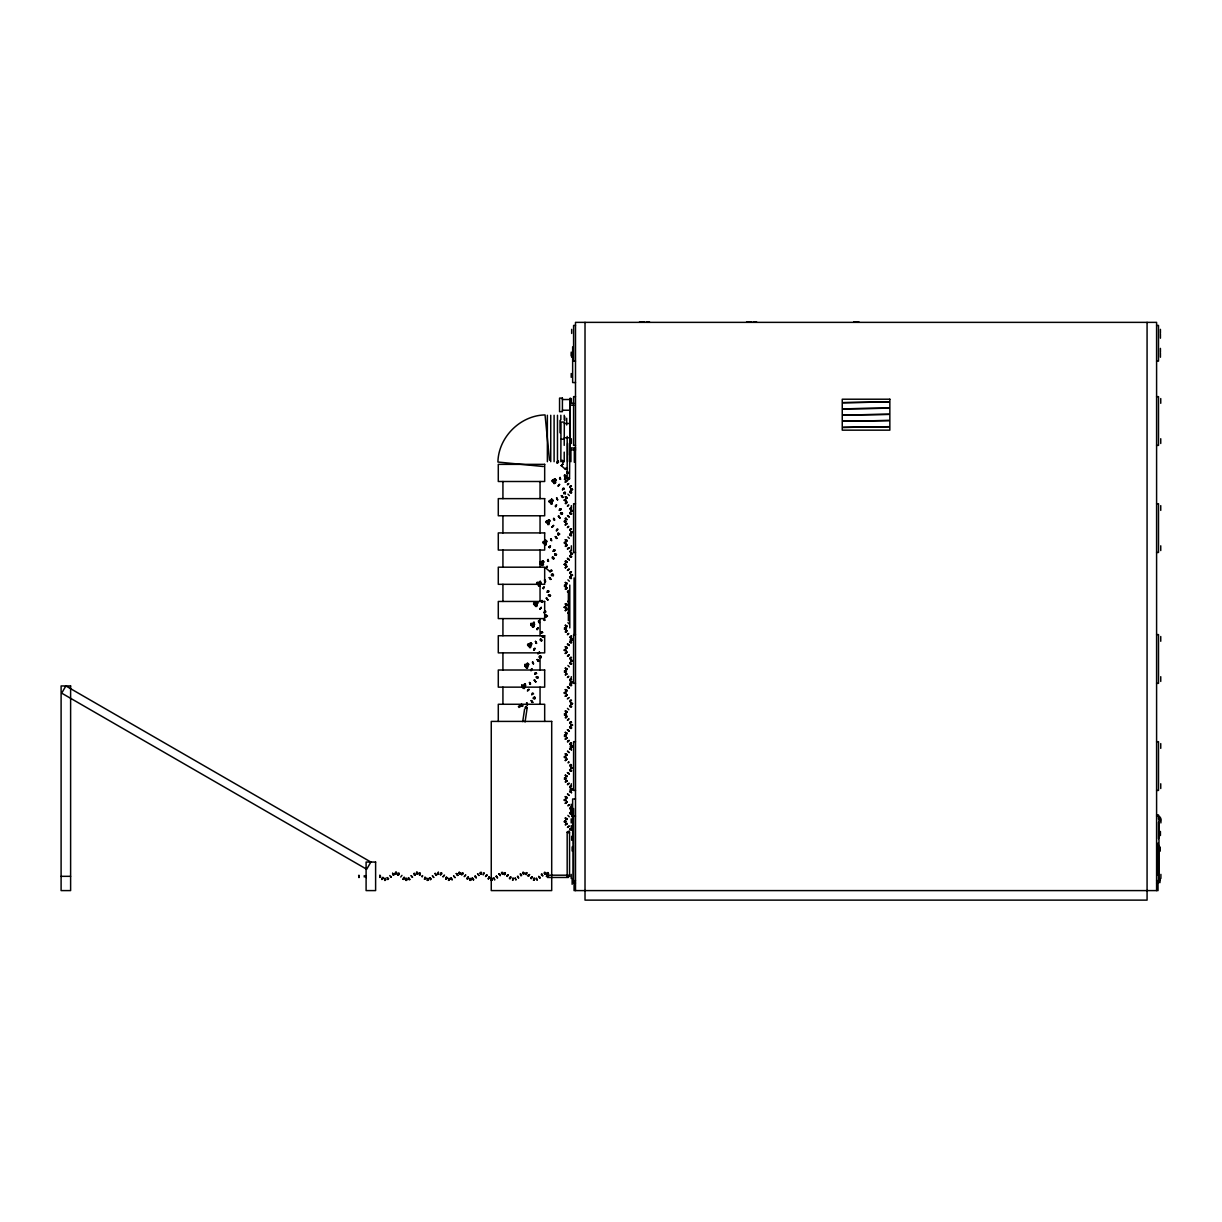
<?xml version="1.0" encoding="UTF-8"?>
<svg xmlns="http://www.w3.org/2000/svg" width="1222" height="1222" viewBox="0 0 1222 1222"><rect width="100%" height="100%" fill="white"/><g stroke="black" fill="none" stroke-linecap="round" stroke-linejoin="round"><path stroke-width="1.5" d="M521.397 704.346L521.87 706.347M521.259 704.33L520.801 705.338L522.497 706.362L521.886 704.346M526.483 702.91L527.553 704.834L526.713 702.971M527.446 704.895L527.446 703.903M568.383 478.749L568.367 479.94L568.352 477.558M524.421 683.846L524.88 685.832M525.521 685.848L525.353 683.831L523.826 684.839L525.521 685.848L524.91 683.846M530.455 684.396L530.47 683.404C527.904 680.578 531.738 687.131 529.722 682.472M527.293 663.317L527.461 665.348L529.004 664.34L527.293 663.317L527.904 665.333M528.408 665.333L527.935 663.332M532.502 661.896L532.487 662.904C535.053 665.73 531.234 659.162 533.235 663.836M530.455 642.833L530.928 644.819M535.511 641.397L536.58 643.337L535.74 641.458M536.473 643.398L535.419 641.458L536.244 643.337M533.479 622.319L534.442 624.32L533.983 622.319M539.039 620.898C537.1 622.059 541.071 624.075 538.749 620.959M536.504 601.82L536.962 603.821M537.466 603.821L537.497 602.813M542.507 602.4L542.049 600.399L541.514 601.392C543.943 604.34 540.185 597.741 542.278 602.339M540.475 581.305L538.917 582.314L540.628 583.322L540.032 581.305L539.987 583.306M545.516 581.901L545.547 580.893C542.98 578.067 546.738 584.635 544.768 579.961M542.4 560.791L542.568 562.823L544.126 561.799L542.4 560.791L542.996 562.807M543.515 562.807L543.072 560.806M548.541 561.402L548.082 559.401L547.532 560.394C549.946 563.342 546.234 556.728 548.311 561.341M545.424 540.292L545.592 542.308L547.15 541.3L545.424 540.292L546.02 542.293M546.54 542.293L546.097 540.307M550.572 538.902L551.626 540.827L550.801 538.963M548.586 519.793L549.029 521.794M549.564 521.794L549.61 520.801M553.581 518.388L553.535 519.396C555.842 522.68 552.436 515.852 554.605 519.396L554.559 520.389M551.611 499.294L552.054 501.295M552.588 501.295L552.145 499.294M478.948 875.563L477.726 873.822M554.635 478.78L555.078 480.781M555.613 480.781L555.17 478.78M560.592 479.391L560.15 477.39L559.554 478.398C561.952 481.361 558.317 474.716 560.363 479.33M380.653 876.327L379.935 875.456L379.859 877.197M565.267 479.94L565.267 477.558L565.297 478.749M523.306 687.558L523.23 688.475L524.62 687.558M528.943 689.345L527.43 691.041L528.714 689.468M529.462 646.56L530.027 647.477L530.837 645.659M535.099 648.363L534.274 650.18L533.708 649.264M533.266 625.16L534.32 626.061L533.663 627.054L532.532 626.061M533.907 625.16L533.082 626.978M539.788 609.198L541.3 607.502L540.017 609.075M541.254 607.38L539.742 609.075L541.025 607.502M539.207 585.98L540.048 584.162L539.803 586.056L538.673 585.063M542.965 587.797L543.5 588.698L543.698 586.896M526.117 707.324L526.208 706.148L525.888 708.5M541.758 564.564L542.858 565.557L543.515 564.564L543.042 563.586L541.652 565.481L541.896 563.586M545.944 568.215L546.051 567.298M547.41 566.397L545.883 568.093L547.181 566.519M544.829 544.065L545.928 545.058L546.112 543.087M552.115 527.232L553.642 525.536L552.344 527.11M553.566 525.414L552.038 527.11L553.322 525.536M550.969 503.067L552.069 504.06L552.252 502.089M555.307 505.832L555.796 506.733L556.041 504.93M415.205 874.295L414.334 875.273L414.594 873.302M554.055 482.568L554.544 483.484L555.384 481.667M558.271 486.249L558.393 485.333M559.722 484.431L558.194 486.127L559.477 484.554M566.764 467.797L565.481 469.37L565.16 468.576L567.084 467.797L567.405 468.576L565.481 469.37L561.265 465.628L562.884 464.07L561.341 465.75L562.548 464.07M522.726 721.591L524.62 708.928M525.063 721.988L527.217 707.523L525.827 707.003M392.598 873.195L393.041 875.181L393.942 874.188M409.706 879.641L408.591 877.625M564.197 476.03L564.365 475.205L566.198 476.03L565.022 476.855M563.617 493.077L565.435 492.344L564.946 493.825M565.45 493.902L564.808 492.252M560.562 513.576L560.745 512.751L562.594 513.576L561.402 514.401M552.1 558.011L552.283 557.186L554.131 558.011L552.924 558.836M505.434 873.669L504.564 872.645L504.411 874.692L505.343 872.645M508.291 874.677L507.329 876.418L506.977 875.548C510.002 872.875 504.885 878.664 508.138 874.769M551.626 575.776L551.611 574.218L553.26 574.294L553.276 575.852M543.225 618.668L544.875 620.318L544.248 618.668M539.987 639.977L540.2 639.167L542.049 639.977L540.827 640.802M542.476 635.669L542.476 637.227L544.126 635.761M539.437 657.726L539.437 656.168L541.086 656.245L541.086 657.803M533.128 697.961L535.007 697.227L534.992 698.77L533.342 698.694L533.907 697.227M473.464 879.901L472.471 877.854M493.764 877.915L494.711 879.977L494.024 878.083M462.833 873.806L463.107 872.951L461.549 874.662L463.107 873.806L462.053 872.798L461.824 874.83M515.058 877.992L515.974 880.039L515.317 878.129M537.222 880.1L536.351 878.053L536.932 879.962M565.374 496.835L565.969 498.225L567.313 497.522L565.282 496.835L566.702 498.209M558.607 462.084L557.003 462.985L558.454 461.168M566.458 518.25L565.114 518.953L567.145 519.64L565.725 518.265M565.358 539.666L565.969 541.056L567.298 540.368L565.282 539.681L566.687 541.056M566.458 561.081L565.114 561.784L567.298 561.784M565.358 582.512L565.954 583.887L567.298 583.2L565.267 582.512L566.687 583.887M442.929 876.77L444.502 875.089L443.204 876.724M565.358 603.928L565.954 605.318L567.298 604.615M565.358 625.343L565.954 626.733L567.298 626.031L565.267 625.343L566.672 626.718M565.358 646.759L565.939 648.149L567.298 647.461L565.251 646.774L566.672 648.134M569.696 812.767L570.307 814.112L571.652 813.44L569.605 812.767L571.056 814.127M565.358 668.174L565.939 669.564L567.298 668.877L565.251 668.19L566.672 669.564M569.696 791.352L571.499 792.696L570.796 791.352L569.605 791.352L570.109 792.024M565.343 689.59L565.939 690.98L567.283 690.293L565.251 689.605L566.672 690.98M569.712 769.936L570.307 771.281L571.652 770.608L569.62 769.936L571.056 771.281M565.343 711.021L565.923 712.395L567.283 711.708L565.251 711.021L566.657 712.395M569.712 748.521L571.499 749.865L570.811 748.521L569.62 748.506L570.109 749.193M572.308 747.146L572.308 745.802L570.598 745.802L570.598 747.146L571.697 747.146M565.343 732.436L565.923 733.826L567.283 733.124L565.251 732.436L566.657 733.811M569.712 727.105L570.307 728.449L571.667 727.777L569.62 727.09L571.056 728.449M569.712 705.674L570.307 707.019L571.667 706.347L569.62 705.674L570.124 706.347M565.343 753.852L565.923 755.242L567.283 754.539M569.727 662.843L570.323 664.188L571.667 663.515L569.62 662.843L570.124 663.515M569.712 684.259L570.307 685.603L571.667 684.931L569.62 684.259L571.056 685.618M565.343 775.267L565.923 776.657L567.283 775.955L565.236 775.267L566.657 776.642M569.727 641.428L570.323 642.772L571.667 642.1L569.635 641.428L571.071 642.772M572.293 640.053L572.308 638.709L570.613 638.709L570.598 640.053L571.682 640.053M565.343 796.683L565.908 798.073L567.283 797.386M565.343 818.098L565.908 819.488L567.283 818.801L565.236 818.114L566.641 819.488M569.742 577.166L570.323 578.51M571.071 578.525L570.842 577.166L569.635 577.166L570.124 577.838M569.742 555.75L570.323 557.095L571.682 556.422L569.635 555.75L571.071 557.11M569.742 534.335L570.323 535.679M571.071 535.679L570.842 534.335L569.635 534.335L570.124 535.007M569.742 512.919L570.323 514.263L571.697 513.591L569.651 512.919L571.071 514.263M569.758 491.504L570.323 492.848L571.697 492.176L569.651 491.488L571.071 492.848M544.401 872.371L545.119 874.417M547.777 874.57L547.853 872.508L546.998 874.57M364.263 877.029L364.263 875.624M523.153 872.325L523.826 874.387M520.526 706.453L518.999 707.462L518.388 706.453L519.915 705.43M522.497 706.362L522.955 705.338M521.886 684.931L521.855 686.932L523.581 685.939M401.962 875.364L400.724 876.999M538.077 602.813L536.519 603.821L536.366 601.804L537.451 601.804M540.628 583.322L541.102 582.314M540.292 561.921L540.124 563.907L541.865 562.914L540.155 561.906L540.307 563.922M544.447 543.423L544.477 541.422L542.736 542.415L544.447 543.423L544.294 541.392M547.96 521.901L547.502 522.909L545.73 521.901L547.532 520.923M550.175 520.801L548.602 521.809L548.449 519.778L549.549 519.778M550.542 502.41L551.015 501.402L550.389 502.379L548.785 501.402L550.389 500.394M553.597 481.911L554.07 480.903L553.444 481.88L551.825 480.903L553.444 479.879M438.148 872.233L437.873 874.265L439.019 874.234M441.829 873.883L440.531 874.906L440.806 872.875L441.845 873.043M416.901 872.233L417.344 874.249M395.653 872.233L395.286 874.234M383.143 877.503L381.967 879.489L382.394 877.503L383.357 877.625M385.052 878.419L384.64 880.405L385.969 879.412L384.64 878.419L385.037 880.42M385.388 880.405L385.404 878.419M422.14 876.067C422.384 877.747 423.041 873.501 422.109 876.892M406.346 878.419L405.887 880.405L407.247 879.412L405.933 878.404L406.284 880.42M406.636 880.405L406.697 878.404M562.884 464.07L561.265 465.628M567.084 467.797L565.801 469.37M559.325 485.333L559.111 484.431M563.541 489.075L564.014 488.281M559.34 510.292L559.844 508.81L561.265 509.559L559.34 510.292L560.638 508.764M560.944 508.764L559.661 510.338M556.59 530.822L557.568 529.263M557.385 530.043L557.874 529.263L556.774 529.309L556.27 530.776M553.199 551.275L553.719 549.793L555.124 550.526L553.199 551.275L554.498 549.747M554.803 549.747L553.52 551.321M545.883 568.093L550.144 571.804L551.428 570.231M551.229 571.01L551.733 570.231M427.883 880.39L428.372 878.419L427.15 880.39L428.525 879.397L427.226 878.389L427.532 880.42M548.159 591.509L548.663 590.715L547.364 592.288M544.294 612.772L545.302 611.199M545.088 611.993L545.592 611.199M533.586 650.058L534.869 648.485M538.154 653.755L539.177 652.181M538.933 652.96L539.437 652.181L539.757 652.96M535.862 673.444L536.366 672.665L535.083 674.239M528.469 690.262L528.973 689.468L527.553 690.262M567.344 484.752C570.674 481.224 567.329 486.173 567.879 484.065M449.116 880.359L449.665 878.419L448.398 880.359L449.803 879.382L448.52 878.374L448.78 880.405M565.633 502.807L565.19 503.495L566.412 503.51L566.962 502.12M567.359 506.168C570.674 502.639 567.329 507.588 567.879 505.48M567.359 527.583C570.674 524.055 567.329 529.004 567.894 526.896M565.649 545.654L565.19 546.341L566.412 546.341L566.962 544.951M568.795 548.311C569.101 546.203 566.076 551.153 569.238 547.639M525.048 664.447L524.895 666.433L526.621 665.44L526.04 666.433M522.008 684.962L522.054 686.947M523.001 686.932L523.658 685.939M531.142 623.434L530.99 625.42L532.731 624.427L531.02 623.419L531.173 625.435M567.818 569.727C567.482 571.82 570.582 566.932 567.375 570.414M532.135 625.42L532.105 623.419M565.649 588.485L565.19 589.172L566.412 589.172L566.977 587.797M529.08 645.919L529.248 643.948L527.446 644.926L529.218 645.949L529.676 644.926L527.965 643.918L528.133 645.949M529.615 645.583L529.447 647.553L530.592 647.553L530.76 645.583M568.81 591.143C569.116 589.05 566.076 593.984 569.253 590.47M541.254 563.907L541.239 561.906M537.252 582.436L536.595 583.413L538.352 584.437L538.826 583.413L538.215 584.406M534.197 602.935L533.54 603.928L535.312 604.936L535.771 603.928L535.175 604.905M567.802 613.245L568.826 611.886M546.387 520.923L546.402 522.909M543.347 541.422L543.362 543.423M565.664 631.316L565.206 632.003L566.428 632.018L566.977 630.628M567.375 634.676C570.674 631.148 567.359 636.097 567.894 633.989M552.497 479.91L552.497 481.911M554.192 481.59L554.009 483.561L555.796 482.568L555.323 481.59M549.442 500.409L549.442 502.41M567.39 656.092C570.689 652.579 567.375 657.512 567.909 655.404M565.664 674.162L565.206 674.85L567.252 674.162L565.878 673.459M567.39 677.507C570.689 673.994 567.375 678.928 567.909 676.82M567.848 698.236L567.39 698.923L569.284 697.548M565.679 716.993L565.221 717.681L566.428 717.681L566.993 716.306M568.841 718.979L567.405 720.338L568.795 718.964M565.328 739.111L567.1 737.721L565.694 739.096M567.405 741.754C570.689 738.241 567.39 743.175 567.909 741.067M469.599 879.366L470.959 878.404L470.806 880.39L469.599 879.366L470.027 880.39M470.363 880.329L471.02 879.366L469.813 878.343M565.328 760.527L567.1 759.137L565.694 760.512M568.826 762.497C568.261 760.97 567.482 764.712 568.856 761.81M565.694 781.24L565.221 781.927L567.268 781.24L565.893 780.553M567.115 780.553L565.694 781.927M567.405 784.6C570.689 781.087 567.405 786.006 567.925 783.913M565.328 803.358L567.115 801.983L565.71 803.358M568.826 805.329C569.223 803.251 566.092 808.139 569.299 804.656M565.694 824.086L565.236 824.774L567.268 824.086L565.908 823.384M567.115 823.399L565.71 824.774M569.299 826.057L567.848 827.416M465.75 875.013L464.207 876.663L465.521 875.013M491.55 878.389L490.908 880.298L492.054 880.359L491.886 878.312M491.611 880.298L492.252 878.389L491.107 878.312L491.275 880.359M512.858 880.252L513.53 878.374L512.4 878.282M485.501 876.464C488.265 872.493 485.684 878.282 485.73 875.67L487.028 874.815L485.684 876.464M567.42 827.416L568.856 826.072M569.605 830.12L571.484 828.76M569.284 783.226L567.848 784.585M570.98 786.601L571.484 785.929L570.307 785.929L569.681 787.274M534.151 878.343L533.434 880.207L534.915 879.275L533.693 878.251L533.77 880.298M534.09 880.207L534.472 878.251M569.284 740.395L567.833 741.754M570.964 743.77L571.468 743.083L570.292 743.098L569.681 744.442M570.964 700.924L571.468 700.252L570.292 700.252L569.681 701.596M569.269 654.717L567.818 656.077M570.949 658.093L571.468 657.421L570.292 657.421L569.666 658.765M567.375 591.83L568.826 590.47M569.253 569.055L567.787 570.414M570.934 572.415L571.453 571.743L570.277 571.743L569.651 573.087M569.987 530.256L571.025 528.912M570.918 529.584L571.438 528.912L570.277 528.912L569.651 530.256M567.375 548.984L568.826 547.639M569.987 551.687L571.025 550.328M569.987 487.425L571.025 486.066M570.918 486.753L571.438 486.066L570.277 486.081L569.635 487.425M569.987 508.841L571.025 507.481M526.957 667.976L527.767 666.158L526.377 667.059L527.522 668.052L527.69 666.082M536.336 604.661L535.511 606.479L536.886 605.562L535.755 604.585M557.599 462.985L558.332 462.084M551.473 503.983L551.702 502.166M548.632 522.665L547.792 524.482L548.999 524.559L549.182 522.588M545.348 544.981L545.562 543.164M526.315 872.722L525.979 874.494M505.083 872.798L504.671 874.54M483.362 874.601L484.095 872.707L483.118 874.753M382.593 877.625L381.753 879.366L383.311 878.496M441.356 873.043L440.745 874.723M528.714 875.426L529.538 874.647L528.072 876.205L528.912 875.426M531.371 877.763C533.785 875.227 529.141 880.298 531.57 877.763M548.617 876.327L546.234 876.327L548.266 875.96M510.796 877.106L509.452 878.664L510.185 876.938M398.143 874.876L399.304 873.241L397.715 874.876L398.708 875.059M404.268 877.595L403.046 879.214L403.978 879.397L404.436 877.411M403.382 879.214L404.619 877.595L403.688 877.411L403.229 879.397M533.036 693.149L532.013 694.738M468.194 877.32L466.88 878.893L468.408 877.32L467.583 877.136M533.861 650.058L534.442 648.363M546.188 568.093L546.784 566.397M563.693 488.281L562.731 489.854M564.304 492.344L563.816 493.825M560.47 513.576L562.38 512.828L561.891 514.309M558.225 533.311L557.721 534.793L559.554 534.06L557.706 533.235L558.347 534.885M558.836 534.793L559.645 534.06L558.714 533.235M555.185 553.81L554.681 555.277L556.606 554.544L554.666 553.719L556.316 555.368L555.674 553.719M551.336 575.027L552.145 574.294M552.741 575.776L553.551 575.027L552.634 574.218M549.106 594.778L548.296 595.526L548.571 594.702L550.496 595.526L549.197 596.336M549.686 596.26L550.496 595.526L549.595 594.702M546.066 615.277L545.531 616.743L547.38 616.01L545.531 615.185L546.158 616.835M546.631 616.743L547.456 616.01L546.555 615.185M543.026 635.761L542.201 636.494L544.126 637.319L543.515 635.669M539.162 656.978L539.987 656.245M540.536 657.726L541.361 656.978L540.475 656.168M536.947 676.728L536.122 677.477L536.382 676.652L538.306 677.477L537.008 678.286M537.481 678.21L538.306 677.477L537.42 676.652M534.426 698.694L535.251 697.961L534.381 697.136M564.992 499.477L564.152 500.165L566.366 500.165L565.557 500.867M564.992 520.893L564.152 521.595L566.366 521.595L565.542 522.283M564.992 542.308L564.152 543.011L566.366 543.011L565.542 543.698M564.992 563.724L564.152 564.427L566.366 564.427L565.542 565.114M564.992 585.155L564.442 586.529L566.366 585.842L565.542 586.529M564.992 606.57L564.152 607.258L566.366 607.258L565.542 607.96M564.992 627.986L564.442 629.376L566.366 628.673L564.427 627.986L565.007 629.376M565.542 629.376L566.382 628.673L565.526 627.986M564.992 649.401L564.167 650.104L566.366 650.104L565.542 650.791M564.992 670.817L564.427 672.207L566.366 671.52L564.427 670.817L565.007 672.207M565.542 672.207L566.366 671.52L565.526 670.817M564.992 692.232L564.167 692.935L566.366 692.935L565.542 693.622M564.992 713.663L564.427 715.038L566.366 714.351L564.427 713.663L565.007 715.038M565.542 715.038L566.366 714.351L565.526 713.663M564.992 735.079L564.427 736.469L566.366 735.766L565.542 736.469M564.992 756.494L564.167 757.182L566.366 757.182L565.542 757.884M564.992 777.91L564.427 779.3L566.366 778.597L565.526 779.3M565.007 799.325L564.167 800.028L566.366 800.028L565.526 800.716M565.007 820.741L564.427 822.131L566.366 821.444L565.526 822.131M571.209 767.217L570.598 768.562L572.553 767.89L570.598 767.217L571.209 768.562M571.697 768.562L572.553 767.89L571.697 767.217M571.697 789.977L572.308 788.648L570.353 789.32L572.308 789.977L571.697 788.648M571.209 810.064L570.598 811.408L572.553 810.736L570.598 810.064L571.209 811.408M571.697 811.408L572.553 810.736L571.697 810.064M571.682 682.899L572.308 681.555L570.353 682.227L572.308 682.899L571.713 681.555M571.224 702.971L570.598 704.315L572.553 703.643L570.598 702.971L571.209 704.315M571.682 704.315L572.553 703.643L571.697 702.971M571.209 724.386L570.598 725.731L572.553 725.058L570.598 724.386L571.209 725.731M571.697 725.731L572.553 725.058L571.697 724.386M571.209 745.802L570.353 746.474L571.209 747.146M571.224 574.462L570.598 575.806L572.553 575.134L570.613 574.462L571.193 575.806M571.682 575.806L572.538 575.134L571.713 574.462M571.224 638.709L570.369 639.381L571.193 640.053M571.224 660.14L570.598 661.469L572.553 660.812L570.613 660.14L571.193 661.469M571.682 661.469L572.538 660.812L571.713 660.14M571.224 488.785L570.598 490.129L572.553 489.457L570.613 488.785L571.193 490.129M571.682 490.129L572.538 489.457L571.713 488.785M571.224 510.2L570.598 511.544L572.553 510.872L570.613 510.2L571.193 511.544M571.682 511.544L572.538 510.872L571.713 510.2M571.224 531.631L570.598 532.975L572.553 532.303L570.613 531.631L571.193 532.96M571.682 532.975L572.538 532.303L571.713 531.631M571.224 553.047L570.598 554.391L572.553 553.719L570.613 553.047L571.193 554.391M571.682 554.391L572.538 553.719L571.713 553.047M565.679 589.172L567.084 587.797L565.862 587.797M566.596 609.213L565.206 610.588L566.977 609.213M565.694 610.588L567.084 609.213L565.312 610.603M565.694 632.003L567.084 630.628L565.878 630.628M566.611 652.059L565.206 653.434L566.977 652.044M565.694 653.434L567.1 652.059L565.312 653.434M565.694 674.85L566.611 673.475M566.611 694.89L565.206 696.265L566.993 694.875M565.694 696.265L567.1 694.89L565.328 696.265M565.694 717.681L567.1 716.306L565.893 716.306M566.626 737.721L565.221 739.096L566.993 737.721M566.626 759.137L565.221 760.512L566.993 759.137M566.641 801.983L565.221 803.358L567.008 801.968M566.58 480.704L565.175 482.079L566.947 480.704M565.679 482.079L567.069 480.704L565.297 482.094M565.679 503.495L567.069 502.12L565.847 502.12M566.58 523.551L565.19 524.925L566.962 523.535M565.679 524.925L567.084 523.551L565.297 524.925M565.679 546.341L567.084 544.966L565.862 544.951M566.596 566.382L565.19 567.756L566.962 566.366M565.679 567.756L567.084 566.382L565.312 567.756M571.025 571.743L570.002 573.103M571.041 635.99L570.002 637.349M571.041 657.421L570.017 658.765M571.041 678.836L570.017 680.196M571.041 700.252L570.017 701.611M571.041 721.667L570.017 723.027M571.041 743.083L570.032 744.442M571.041 764.498L570.032 765.858M571.041 785.929L570.032 787.274M571.056 807.345L570.032 808.704M527.217 707.523L525.017 707.324M546.585 873.18L548.617 873.547L546.234 873.547M569.544 455.134L570.262 398.021L569.544 478.749L567.176 478.749L567.176 436.422M567.986 876.342L567.176 876.327L567.176 832.151L567.986 832.136L569.544 832.151L569.544 876.327L568.734 876.342M567.39 876.311L569.544 876.327M639.503 321.875L644.742 321.875M646.652 321.875L649.508 321.875M746.596 321.875L751.82 321.875M753.73 321.875L756.586 321.875M853.674 321.875L858.913 321.875M575.501 325.449L573.592 325.449L573.592 361.147L575.501 361.147M1156.592 325.449L1158.502 325.449L1158.502 361.147L1156.592 361.147M575.501 382.562L572.644 382.562L572.644 346.865M575.501 396.646L573.592 396.646L573.592 445.388L575.501 445.388M1156.592 396.646L1158.502 396.646L1158.502 445.388L1156.592 445.388M562.41 399.518L569.544 399.518M570.262 403.26L573.836 403.26M570.262 405.169L573.836 405.169M562.41 410.225L569.544 410.225M564.32 423.484L569.544 423.484M564.32 437.766L569.544 437.766M560.99 439.187L564.32 439.187M570.262 448L575.623 448M570.262 449.895L575.623 449.895M558.103 461.045L556.865 462.084L557.369 463.107M567.94 494.177L569.36 495.552M565.511 499.477L564.167 500.165L565.022 500.867M575.501 503.724L573.592 503.724L573.592 552.466L575.501 552.466M1156.592 503.724L1158.502 503.724L1158.502 552.466L1156.592 552.466M556.713 505.037L555.43 506.611M571.438 507.481L569.635 508.841M567.466 515.608L568.902 516.967M565.511 520.893L564.427 520.893L565.022 522.283M567.94 537.008L569.345 538.383M565.511 542.308L564.427 542.308L565.022 543.698M571.438 550.328L569.651 551.672M567.466 558.439L569.36 559.798L567.466 558.439L567.955 559.126M565.511 563.724L564.167 564.427L565.022 565.114M567.925 579.854L569.345 581.214M538.383 582.436L537.1 582.405L537.268 584.437M538.428 584.315L498.286 584.315L498.286 567.191L544.676 567.191L544.676 584.315L539.406 584.162M565.511 585.155L564.427 585.155L565.022 586.529M544.386 587.003L543.103 588.592M568.887 602.645L567.909 601.27M535.343 602.935L534.06 602.92L534.228 604.936M566.458 603.928L565.267 603.928L566.687 605.302M565.511 606.57L564.167 607.258L565.022 607.96M534.426 622.319L532.884 623.327L534.594 624.335M567.925 622.685L569.345 624.045M575.501 634.6L573.592 634.6L573.592 683.342L575.501 683.342M1156.592 634.6L1158.502 634.6L1158.502 683.342L1156.592 683.342M571.453 635.99L569.666 637.349M567.451 644.116L569.345 645.476L567.451 644.101L567.94 644.788M531.57 644.834L530.485 644.834L530.317 642.818L532.028 643.826M565.526 649.401L564.167 650.104L565.007 650.791M539.482 652.227L537.833 653.709M526.193 664.447L524.925 664.432L525.093 666.448M567.909 665.516L569.33 666.891M567.451 686.947L569.33 688.307L567.451 686.947L567.925 687.619M565.526 692.232L564.167 692.935L565.007 693.622M526.972 702.91L527.201 704.834M567.436 708.363L568.887 709.722M567.436 729.778L569.315 731.138L567.436 729.778L567.909 730.466M565.526 735.079L564.427 735.079L565.007 736.469M575.501 741.693L573.592 741.693L573.592 790.42L575.501 790.42M1156.592 741.693L1158.502 741.693L1158.502 790.42L1156.592 790.42M567.436 751.209L568.872 752.553M566.443 753.852L565.236 753.852L566.657 755.227M565.526 756.494L564.427 756.494L565.007 757.884M569.315 773.969L567.436 772.61L569.315 773.969L568.841 773.297M565.526 777.91L564.427 777.91L565.007 779.3M567.42 794.04L568.872 795.4M566.443 796.683L565.236 796.698L566.641 798.073M575.501 798.989L572.644 798.989L572.644 834.687M565.526 799.325L564.167 800.028L565.007 800.716M1156.592 814.937L1158.502 814.937L1158.502 819.214M567.894 815.441L569.299 816.815M575.501 816.113L573.118 816.113L573.118 880.695L575.501 880.695M1156.592 816.113L1158.975 816.113L1158.975 880.695L1156.592 880.695M565.526 820.741L564.167 821.444L565.007 822.131M569.635 828.669L571.453 830.212M526.896 872.722L525.368 873.608L526.483 874.631M392.766 873.379L393.973 874.998L393.56 874.188M520.816 873.883L521.565 875.594L520.709 874.83M542.064 874.005L541.438 874.937L542.797 875.869M396.447 874.219L395.103 873.226L396.417 872.233L396.615 873.226L396.004 872.233M460.312 874.234L458.892 873.272L459.396 872.248L460.45 873.272M481.239 874.31L480.17 873.287L480.277 872.34L481.651 873.287L481.437 872.264L480.17 873.287L480.903 874.249M502.884 874.265L501.539 872.371L502.899 873.318L502.685 872.294L501.432 873.318L502.532 874.341M545.47 874.326L544.096 873.394L545.18 872.371L545.547 873.394L544.722 872.462M547.425 875.196L568.367 875.196L568.367 877.457L547.425 877.457L547.425 875.624M389.742 875.563L390.964 877.197M500.302 875.487L498.805 873.929L499.722 874.708M411.02 875.685L412.272 877.32M432.298 875.807L433.566 877.442M500.226 875.655L498.882 873.761L500.241 874.708M542.736 875.716L541.377 874.158L542.018 874.937M61.1 876.327L70.616 876.327M496.346 877.029L496.682 876.159L497.125 877.9M538.688 876.388L540.032 877.289L539.589 878.175M387.298 877.549L388.627 878.542L387.695 879.55M455.134 877.625L453.82 875.991M387.084 877.732L388.26 879.366M408.362 877.808L409.935 879.458L408.942 879.641M429.64 877.885L431.183 878.725L430.19 879.733M451.178 877.778L452.216 879.809L450.918 878.801M475.877 877.763L475.373 876.052L475.098 876.907M450.918 877.946L451.987 879.641M472.196 878.022L473.739 879.733L472.181 878.878M518.357 878.038L517.975 876.281L517.593 877.167M430.74 879.55L430.098 877.885M575.501 883.078L573.592 883.078L573.592 844.906M1156.592 883.078L1158.502 883.078L1158.502 844.906M568.734 478.734L569.544 478.749M567.986 832.167L567.176 832.151M568.734 832.136L569.544 832.151M543.255 466.514L497.919 462.038C498.408 437.262 520.267 415.419 545.043 414.915L549.518 460.251M570.109 491.488L571.545 492.848M570.109 512.919L571.529 514.263M570.094 534.335L571.529 535.679M570.094 555.75L571.529 557.11M567.925 558.439L569.345 559.813M570.094 577.166L571.529 578.525M570.078 641.428L571.514 642.772M567.894 644.116L569.33 645.476M570.078 662.843L571.514 664.188M570.078 684.259L571.514 685.618M567.894 686.947L569.33 688.307M570.063 705.674L571.499 707.034M570.063 727.09L571.499 728.449M567.879 729.778L569.315 731.153M570.063 748.506L571.499 749.865M567.879 751.209L569.315 752.569M570.048 769.936L571.499 771.281M570.048 791.352L571.499 792.696M567.863 794.04L569.315 795.4M570.048 812.767L571.484 814.127M565.725 646.774L567.13 648.134M565.725 668.19L567.13 669.564M565.71 689.605L567.13 690.98M565.71 711.021L567.13 712.395M565.71 732.436L567.13 733.811M565.71 753.852L567.13 755.227M565.71 775.267L567.115 776.642M565.71 796.698L567.115 798.073M565.71 818.114L567.115 819.488M565.725 496.835L567.161 498.209M567.94 515.592L569.36 516.967M566.702 519.64L565.282 518.265M565.725 539.681L567.145 541.056M565.725 561.097L567.145 562.471M566.687 562.471L565.267 561.097M565.725 582.512L567.145 583.887M565.725 603.928L567.145 605.302M565.725 625.343L567.145 626.718M571.697 745.802L572.553 746.474M571.209 789.977L570.353 789.32L571.346 783.76M571.713 638.709L572.553 639.381M571.193 682.899L570.353 682.227L571.346 676.683M432.588 875.853L433.856 877.442M454.874 877.564L453.576 875.991M411.34 875.716L412.593 877.32M478.841 875.38L477.527 873.822M476.183 877.686L474.869 876.128L476.381 877.686M496.315 876.25L497.644 877.808L496.147 876.25M518.785 877.931L517.441 876.388L518.052 877.167M539.36 877.289L540.155 878.053L538.719 876.51M472.44 878.878L473.22 879.733M523.474 872.416L524.162 873.348M523.505 874.295L522.802 872.416L524.269 873.348M460.388 873.272L459.029 872.294L459.594 874.234M438.499 872.279L438.301 874.234M531.707 700.527L532.548 702.39M531.616 701.459L532.212 702.39M530.226 684.335L529.386 682.472M537.756 659.544L538.581 661.408M538.26 661.408L537.42 659.544M532.731 661.973L533.571 663.836M417.252 872.248L417.863 873.241M416.992 874.219L416.519 872.248L417.893 873.241M543.79 618.561L544.615 620.425M543.729 619.493L544.309 620.425M539.269 622.838L538.428 620.959M549.824 577.563L550.664 579.442M550.358 579.442L549.518 577.563M545.302 581.84L544.462 579.961M555.873 536.58L556.697 538.459M556.392 538.459L555.567 536.58M561.906 495.582L562.731 497.461M561.891 496.529L562.441 497.461M556.82 497.95L557.644 499.829L556.804 498.897M524.62 686.581L524.467 688.551L522.817 687.558M525.888 667.059L526.377 668.052M532.028 626.061L532.517 627.054M536.901 604.585L536.733 606.555L535.099 605.562M538.169 585.063L538.658 586.056M551.58 539.895L551.091 538.902L550.771 539.895M544.309 544.065L544.798 545.058M530.959 642.833L531.448 643.826M550.45 503.067L550.939 504.06M390.933 876.388L391.315 877.213M513.179 878.282L512.522 880.344M564.335 489.075L562.899 488.326L562.41 489.808M552.054 571.01L550.648 570.277L550.129 571.759M545.898 611.993L544.523 611.26L543.973 612.726M571.636 808.017L570.307 807.345L569.696 808.689M571.636 765.186L570.292 764.514L569.681 765.858M571.621 722.339L570.292 721.683L569.681 723.012M571.621 679.508L570.292 678.836L569.666 680.18M533.617 693.943L532.257 693.195L531.692 694.676M526.59 872.569L526.926 873.608M399.273 874.051L398.311 873.058L397.944 875.059M468.301 877.136L467.705 879.061L466.941 878.099M521.504 874.83L520.847 875.762L520.144 873.883M510.872 876.938L510.2 878.817L509.513 877.885M1160.9 818.832L1160.9 822.925M1160.9 874.372L1160.9 878.465M1160.747 398.555L1160.747 403.306M1160.747 438.713L1160.747 443.479M1160.747 505.633L1160.747 510.399M1160.747 545.806L1160.747 550.557M1160.747 636.509L1160.747 641.275M1160.747 676.683L1160.747 681.433M1160.747 743.587L1160.747 748.353M1160.747 783.76L1160.747 788.511M1160.426 329.36L1160.426 333.438M1160.426 334.125L1160.426 338.204M1160.426 348.392L1160.426 352.471M1160.426 353.158L1160.426 357.236M1160.426 817.167L1160.426 821.26M1160.426 831.449L1160.426 835.527M1160.106 847.503L1160.106 850.894M1160.106 878.801L1160.106 880.497M1159.953 846.922L1159.953 851.001M1159.953 878.572L1159.953 882.651M1158.502 822.253L1158.502 838.72M1158.028 843.012L1158.028 875.364M1158.028 880.604L1158.028 890.594L574.065 890.594L574.065 882.987M1156.592 890.594L1156.592 322.364L575.501 322.364L575.501 890.594M1147.076 322.364L1147.076 900.125L585.017 900.125L585.017 322.364M574.309 448.398L574.309 462.283M574.065 577.93L574.065 635.028M573.592 808.506L573.592 844.203M572.14 846.922L572.14 851.001M572.14 878.572L572.14 884.316M571.667 329.36L571.667 333.438M571.667 353.158L571.667 357.236M571.667 812.416L571.667 816.495M571.667 836.215L571.667 840.293M571.209 352.104L571.209 355.908M571.209 373.52L571.209 377.323M571.346 398.555L571.346 403.306M571.346 438.713L571.346 443.479M571.346 505.633L571.346 510.399M571.346 545.806L571.346 550.557M571.346 636.509L571.346 641.275M571.346 743.587L571.346 748.353M571.209 804.229L571.209 808.032M571.209 825.644L571.209 829.448M570.934 448.398L570.934 461.687M571.193 818.832L571.193 822.925M571.193 874.372L571.193 878.465M569.788 585.063L569.788 627.894M569.07 592.67L569.07 595.053M569.07 617.904L569.07 620.287M568.367 592.196L568.367 620.761M567.573 443.433L567.573 461.687M566.687 418.26L566.687 424.981M564.793 416.687L564.793 420.49M564.213 415.281L564.213 419.879M564.213 445.358L564.32 422.064L560.99 422.064L560.837 461.687M564.213 452.109L564.213 461.687M560.837 415.281L560.837 419.879M560.027 420.399L560.027 432.771M557.476 415.281L557.476 461.687M554.101 415.281L554.101 461.687M550.74 415.281L550.74 461.687M547.364 415.281L547.364 461.687M544.676 721.408L544.676 704.269L498.286 704.269L498.286 721.408M540.048 481.499L540.048 498.637M540.048 515.776L540.048 532.914M540.048 550.053L540.048 567.191M540.048 586.224L540.048 601.453M540.048 618.592L540.048 635.73M540.048 658.582L540.048 670.007M540.048 687.146L540.048 704.269M502.929 481.499L502.929 498.637M502.929 515.776L502.929 532.914M502.929 550.053L502.929 567.191M502.929 584.315L502.929 601.453M502.929 618.592L502.929 635.73M502.929 652.869L502.929 670.007M502.929 687.146L502.929 704.269M379.905 875.196L379.905 877.457M358.963 875.196L358.963 877.457M530.791 877.763L531.433 878.694L532.166 876.831L530.791 877.763M556.59 497.889L557.583 499.89L556.529 497.95M456.371 873.531L457.654 875.456L456.371 873.531M530.638 669.763L531.203 670.679L532.013 668.846L530.638 669.763M536.794 628.78L537.359 629.681L538.169 627.864L536.794 628.78M358.657 875.624L359.069 877.457L358.657 875.624M365.79 875.624L366.218 877.457L365.79 875.624M435.108 873.409L436.361 875.364L435.108 873.409M549.136 546.814L549.656 547.716L550.496 545.913L549.136 546.814M549.243 522.665L547.792 524.482L548.036 522.588L549.243 522.665M528.225 875.426L528.637 876.311L529.554 874.54L528.225 875.426M566.84 471.768L568.505 473.418L566.84 471.768M561.341 495.704L563.006 497.354L561.341 495.704M558.332 516.203L559.982 517.853L558.332 516.203M555.307 536.687L556.972 538.337L555.307 536.687M549.258 577.685L550.923 579.32L549.258 577.685M546.234 598.169L547.899 599.819L546.234 598.169M537.176 659.666L538.826 661.301L537.176 659.666M534.151 680.15L535.801 681.784L534.151 680.15M531.127 700.649L532.777 702.283L531.127 700.649M562.089 460.343L561.738 461.366L563.113 462.39L563.464 461.366L562.089 460.343M419.345 873.974C418.52 876.77 422.079 871.103 419.345 873.974M551.473 499.279L551 500.287L552.726 501.295L553.199 500.287L551.473 499.279M554.498 478.78L554.024 479.788L555.75 480.796L556.224 479.788L554.498 478.78M419.558 872.966L420.001 874.983L419.558 872.966M65.866 685.954L61.696 693.164L366.692 869.254L370.862 862.045L65.866 685.954M424.798 878.312C423.423 880.94 427.486 875.609 424.798 878.312M549.457 546.814C548.036 549.411 552.176 544.157 549.457 546.814M424.981 877.32L424.477 879.29L425.836 878.312L424.981 877.32M537.161 628.78C535.679 631.377 539.834 626.122 537.161 628.78M541.453 632.477C539.971 635.073 544.126 629.834 541.453 632.477M446.106 878.206C444.609 880.818 448.764 875.548 446.106 878.206M531.02 669.763C529.508 672.36 533.663 667.12 531.02 669.763M446.29 877.228L445.74 879.183L447.099 878.206L446.29 877.228M488.892 877.045L488.25 878.939L489.625 877.992L488.892 877.045M488.739 877.992C486.982 880.543 491.29 875.41 488.739 877.992M567.344 471.86L566.871 473.326L568.795 472.593L567.344 471.86M547.578 590.761L547.044 592.242L548.159 592.242L548.968 591.509L547.578 590.761M541.453 631.743L540.903 633.21L542.828 632.477L541.453 631.743M535.328 672.711L534.762 674.193L536.687 673.444L535.328 672.711M564.976 478.062L564.442 479.452L566.382 478.749L564.976 478.062M561.738 461.045L563.77 461.565L561.738 461.045M562.41 398.097L559.554 398.097L559.554 411.661L562.41 411.661L562.41 398.097M889.845 399.212L842.248 399.212L842.248 430.159L889.845 430.159L889.845 399.212M888.883 401.946L843.195 402.664L888.883 401.946M888.883 408.148L843.195 408.851L888.883 408.148M888.883 414.334L843.195 415.037L888.883 414.334M888.883 420.521L843.195 421.223L888.883 420.521M888.883 426.707L843.195 427.41L888.883 426.707M544.676 464.36L498.286 464.36L498.286 481.499L544.676 481.499L544.676 464.36M564.931 475.098L565.755 476.977L564.931 475.098M544.676 498.637L498.286 498.637L498.286 515.776L544.676 515.776L544.676 498.637M558.897 516.081L559.707 517.96L558.897 516.081M544.676 532.914L498.286 532.914L498.286 550.053L544.676 550.053L544.676 532.914M552.848 557.079L553.673 558.943L552.848 557.079M546.814 598.062L547.639 599.941L546.814 598.062M544.676 601.453L498.286 601.453L498.286 618.592L544.676 618.592L544.676 601.453M544.676 635.73L498.286 635.73L498.286 652.869L544.676 652.869L544.676 635.73M540.766 639.045L541.606 640.924L540.766 639.045M544.676 670.007L498.286 670.007L498.286 687.146L544.676 687.146L544.676 670.007M534.732 680.043L535.557 681.907L534.732 680.043M70.616 685.954L61.1 685.954L61.1 890.594L70.616 890.594L70.616 685.954M551.702 721.408L491.259 721.408L491.259 890.594L551.702 890.594L551.702 721.408M568.291 831.372L567.527 832.151L569.269 832.915L568.291 831.372M375.612 862.045L366.096 862.045L366.096 890.594L375.612 890.594L375.612 862.045M413.998 873.486L415.251 875.089L413.998 873.486M435.246 873.593L436.514 875.181L435.246 873.593M456.493 873.699L457.776 875.288L456.493 873.699"/></g></svg>
